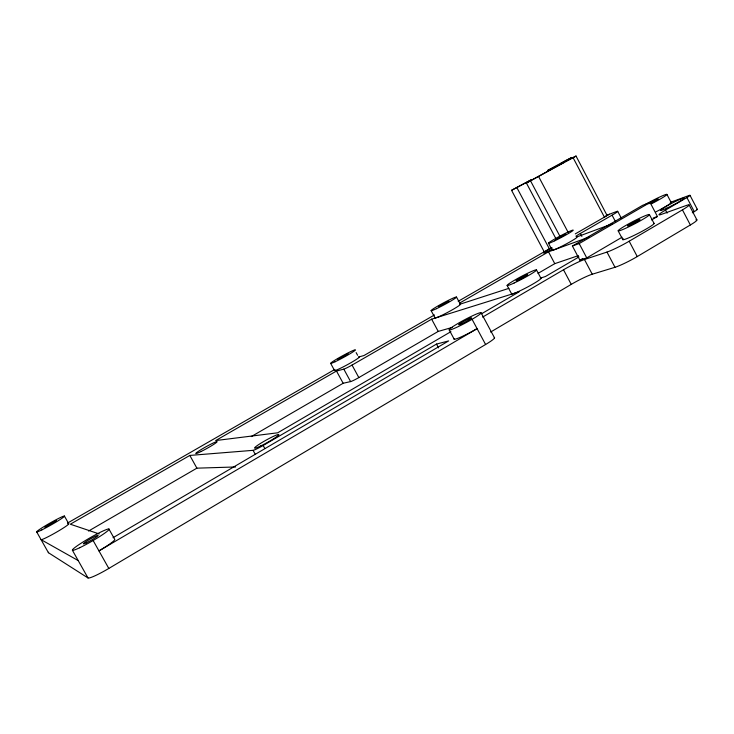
<?xml version="1.0" encoding="UTF-8"?>
<svg xmlns="http://www.w3.org/2000/svg" width="734" height="734" viewBox="0 0 734 734"><rect width="100%" height="100%" fill="white"/><g stroke="black" fill="none" stroke-linecap="round" stroke-linejoin="round"><path stroke-width="1.1" d="M607.201 215.218L604.403 217.126L573.107 157.737L576.025 156.039L606.945 215.218M36.7 531.93L48.444 552.72L87.997 577.952A21.158 2.413 -30.2 0 0 108.815 568.446L485.596 344.503A18.203 1.991 -28.1 0 0 494.248 337.475M490.624 332.052L571.245 284.379A17.387 1.762 -27.6 0 1 592.246 274.222L615.009 267.286A17.937 1.844 -27.3 0 0 637.25 256.57L690.345 224.971L682.446 209.86L629.176 241.22A17.955 1.624 -27.5 0 1 606.981 252.074L584.457 259.515A17.405 1.551 -27.7 0 0 563.51 269.782L482.614 317.106M692.327 212.777L694.272 211.631A8.34 0.771 -27.1 0 0 696.841 209.318M682.446 209.86A17.799 1.551 -27.3 0 0 686.162 205.529L661.646 214.291A17.084 1.422 -27.3 0 1 665.499 210.098L686.914 197.565A8.349 0.679 -27.3 0 0 688.62 195.629L670.702 202.254M651.544 219.952L657.435 216.502L650.076 202.474L642.718 205.272L572.392 246.009L579.906 260.185L582.86 258.451M579.906 260.185L586.76 257.909L622.102 237.201M113.036 537.701L448.667 340.906L436.51 344.081L263.167 445.501A9.358 0.899 -29.1 0 1 253.065 450.337L189.831 455.429L70.317 524.214L99.209 533.948M606.302 215.438L616.588 211.493A13.579 0.927 -27.7 0 1 612.073 215.172L579.007 234.247A13.946 0.982 -27.7 0 0 575.896 236.201M450.924 331.658L277.718 432.794L215.668 440.565L336.484 371.028L343.815 369.129A7.294 0.56 -28.6 0 0 352.036 365.073L431.638 319.171L519.222 291.783L481.605 313.739M578.933 256.946L545.435 276.516L540.206 278.195M251.294 436.583L343.154 383.267L350.604 381.588A7.294 0.633 -28.6 0 0 358.834 377.579L438.226 331.41L452.456 327.355M538.013 273.397L554.766 263.653L578.429 255.616M572.392 246.009L579.181 243.578L650.076 202.474M88.539 531.049L196.886 468.164L235.596 466.962M459.557 303.114L548.491 251.826L589.118 237.1M67.519 523.076L334.86 369.413M434.455 314.959L363.981 355.522L358.55 357.045A14.102 1.046 -28.6 0 1 347.888 364.413A14.102 1.046 -28.6 0 1 334.75 370.101M458.199 301.298L551.197 247.762M575.291 233.889L609.449 214.227M511.552 190.308L530.966 179.94L511.552 190.308L544.463 252.294M555.913 238.678L526.397 183.014L563.161 162.783L547.582 170.49L566.153 160.287L571.896 157.434L560.712 163.59L576.025 156.039M526.397 183.014L573.107 157.737M577.08 236.853L612.193 223.879M653.196 218.016L657.435 216.502M460.291 304.105L508.91 288.343M78.208 560.574L41.058 539.646A15.992 1.193 -29.7 0 0 58.059 531.251A15.992 1.193 -29.7 0 0 67.877 523.865M93.135 540.527L108.815 568.446M64.418 516.066L68.73 523.727M72.427 550.307L87.997 577.952M108.926 529.021L114.623 539.187A21.176 2.119 -30 0 1 98.952 550.895L477.082 328.648A18.212 1.752 -28.1 0 1 460.924 337.025A18.212 1.752 -28.1 0 1 454.08 338.833M189.831 455.429L196.886 468.164M253.065 450.337L255.239 454.291M263.167 445.501L264.8 448.483M336.484 371.028L343.154 383.267M330.667 363.394L334.548 370.523M356.137 352.604L357.586 355.274M352.036 365.073L358.834 377.579M343.815 369.129L350.604 381.588M449.263 330.016L454.236 339.264M431.124 310.638L435.033 317.886M431.638 319.171L438.226 331.41M436.51 344.081L438.556 347.87M481.174 312.941A18.222 1.615 -28.1 0 1 456.144 327.584A18.222 1.615 -28.1 0 1 458.071 323.41A18.222 1.615 -28.1 0 1 481.174 312.941L494.551 337.906M472.063 319.29L485.596 344.503M456.493 297.031L460.392 304.298M507.148 285.535L511.616 293.894M536.444 269.837L540.995 278.388M530.59 180.959L560.189 236.77M563.51 269.782L571.245 284.379M548.472 243.174L552.188 250.175M516.901 187.675L549.665 249.404M548.491 251.826L554.766 263.653M606.981 252.074L615.009 267.286M580.328 233.476L581.869 236.403M579.181 243.578L586.76 257.909M584.457 259.515L592.246 274.222M538.683 176.674L568.318 232.678M617.698 211.309L621.23 218.026M629.176 241.22L637.25 256.57M612.073 215.172L615.643 221.934M618.12 230.77L622.827 239.688M666.912 194.363L671.133 202.428M665.499 210.098L667.096 213.126M649.443 214.631A17.644 1.431 -27.5 0 1 625.983 228.136A17.644 1.431 -27.5 0 1 625.918 225.393A17.644 1.431 -27.5 0 1 649.443 214.631L654.067 223.448M689.988 195.299L697.3 209.3M686.914 197.565L694.272 211.631M689.061 204.887L696.878 219.851M576.493 237.146A13.992 1 -27.8 0 1 565.391 244.404A13.992 1 -27.8 0 1 552.317 249.964M48.444 552.72A15.983 1.358 -29.8 0 1 48.582 552.234M540.563 278.186A16.634 1.431 -27.9 0 1 526.783 287.425A16.634 1.431 -27.9 0 1 511.781 293.389M459.814 304.289A14.386 1.092 -28.2 0 1 448.969 311.666A14.386 1.092 -28.2 0 1 435.097 317.694M552.739 248.964A10.973 0.771 -27.9 0 1 543.509 252.973A10.973 0.771 -27.9 0 1 551.977 247.624M670.326 202.474A16.221 1.294 -27.4 0 1 655.921 211.842M648.177 203.786A6.487 0.477 -27.5 0 1 655.912 199.712A6.487 0.477 -27.5 0 1 657.453 199.62A6.487 0.477 -27.5 0 1 649.985 203.685M644.525 204.924A16.231 1.193 -27.5 0 1 666.463 194.354A16.231 1.193 -27.5 0 1 651.645 203.694M695.896 219.842A17.79 1.771 -27.1 0 1 690.382 224.953M653.508 223.283A17.634 1.551 -27.4 0 1 638.314 233.293A17.634 1.551 -27.4 0 1 623.331 238.752M56.169 520.782L45.04 527.159L56.169 520.782M347.999 353.898L338.071 359.33L347.999 353.898M565.786 234.073L555.886 239.284L565.786 234.073M448.85 301.188L438.785 306.583L448.85 301.188M86.282 542.876A8.496 0.78 -29.9 0 0 98.072 535.581A8.496 0.78 -29.9 0 0 87.924 540.398A8.496 0.78 -29.9 0 0 86.282 542.876M41.829 529.911A15.992 1.092 -29.6 0 0 64.326 516.442A15.992 1.092 -29.6 0 0 45.572 525.645A15.992 1.092 -29.6 0 0 41.829 529.911M79.676 547.738A21.185 1.954 -29.9 0 0 108.971 529.581A21.185 1.954 -29.9 0 0 83.483 541.71A21.185 1.954 -29.9 0 0 79.676 547.738M335.053 361.779A14.102 0.963 -28.6 0 0 355.238 350.21A14.102 0.963 -28.6 0 0 338.805 357.88A14.102 0.963 -28.6 0 0 335.053 361.779M461.457 323.85A7.331 0.651 -28.1 0 0 471.567 317.941A7.331 0.651 -28.1 0 0 462.319 322.116A7.331 0.651 -28.1 0 0 461.457 323.85M260.818 445.887A13.909 1.33 -29.1 0 0 278.856 434.62A13.909 1.33 -29.1 0 0 260.368 443.51A13.909 1.33 -29.1 0 0 260.818 445.887M201.281 451.41A12.267 0.954 -29.1 0 0 217.145 441.648A12.267 0.954 -29.1 0 0 200.859 449.758A12.267 0.954 -29.1 0 0 201.281 451.41M666.793 208.153A13.285 1.073 -27.3 0 0 684.143 198.143A13.285 1.073 -27.3 0 0 666.087 206.41A13.285 1.073 -27.3 0 0 666.793 208.153M518.699 279.828A6.661 0.532 -27.9 0 0 527.673 274.617A6.661 0.532 -27.9 0 0 519.002 278.636A6.661 0.532 -27.9 0 0 518.699 279.828M514.167 282.994A16.643 1.321 -27.9 0 0 536.526 269.993A16.643 1.321 -27.9 0 0 514.745 280.104A16.643 1.321 -27.9 0 0 514.167 282.994M554.739 240.798A13.992 0.917 -27.9 0 0 573.226 230.164A13.992 0.917 -27.9 0 0 554.583 239.082A13.992 0.917 -27.9 0 0 554.739 240.798M436.51 308.665A14.396 1 -28.2 0 0 456.447 297.197A14.396 1 -28.2 0 0 438.482 305.656A14.396 1 -28.2 0 0 436.51 308.665M629.9 225.219A7.056 0.569 -27.5 0 0 639.947 219.613A7.056 0.569 -27.5 0 0 631.378 223.356A7.056 0.569 -27.5 0 0 629.9 225.219"/></g></svg>
